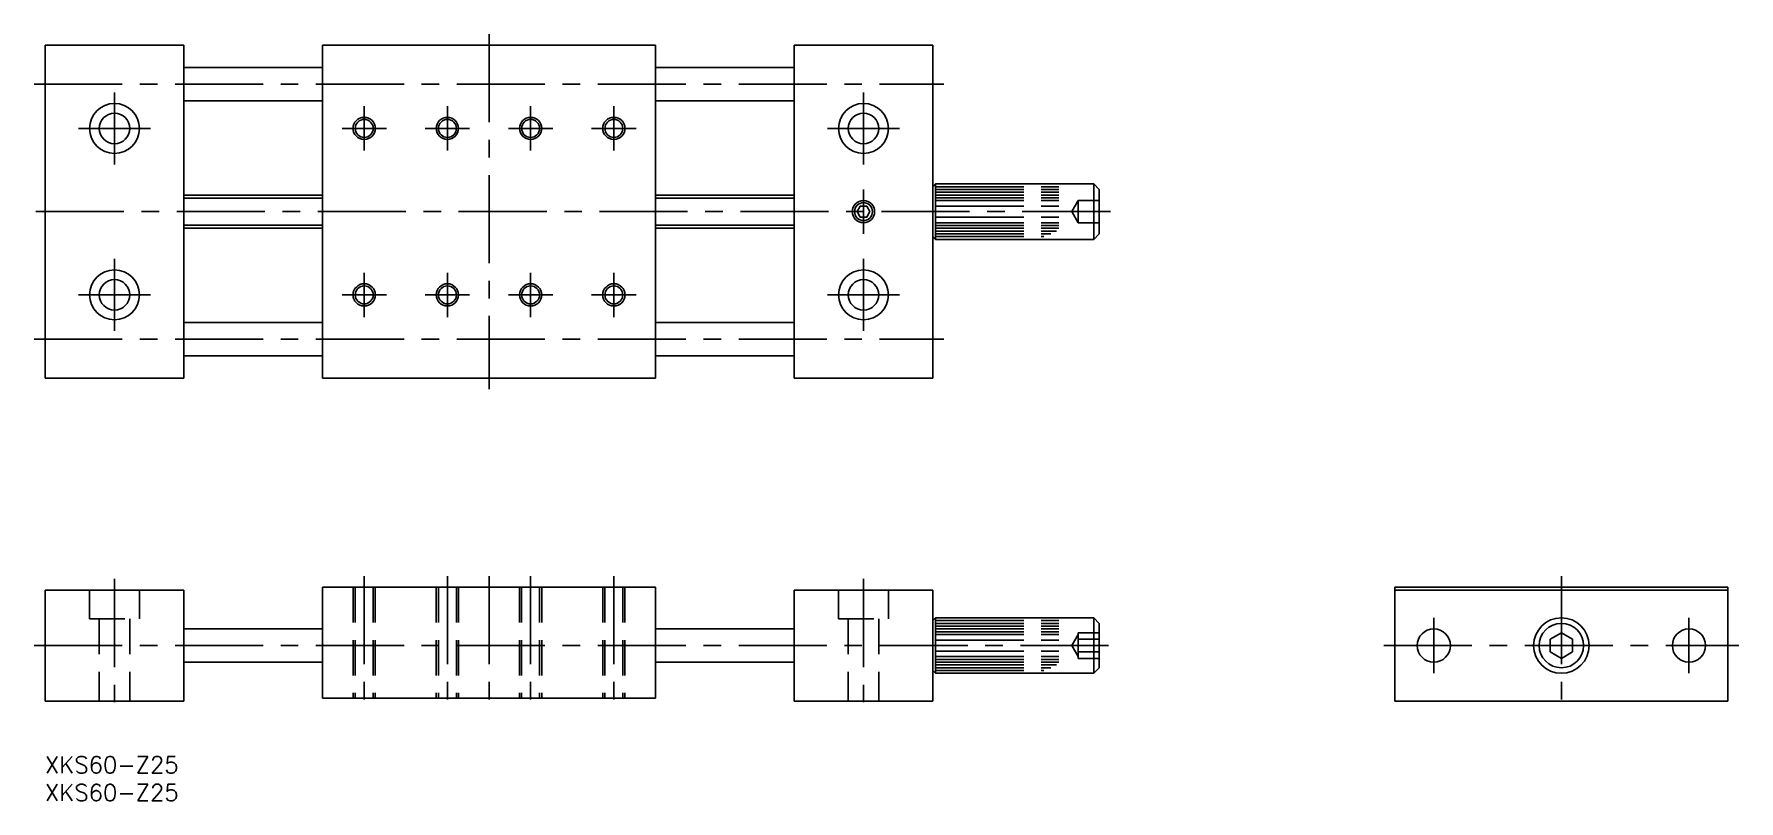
# Model space of a CAD drawing. Extents: x -2 to 305, y -8 to 130.
import ezdxf

# ---------------------------------------------------------------- set-up
doc = ezdxf.new("R2010")
doc.units = 0
doc.header["$LTSCALE"] = 0.5
for name, pattern in [('CENTER', [50.8, 31.75, -6.35, 6.35, -6.35]), ('DASHED', [19.05, 12.7, -6.35]), ('PHANTOM', [63.5, 31.75, -6.35, 6.35, -6.35, 6.35, -6.35])]:
    doc.linetypes.add(name, pattern=pattern)
for name, color, linetype in [('MSM_CENTER', 1, 'CENTER'), ('MSM_CONTINUOUS', 7, 'CONTINUOUS'), ('MSM_DASHED', 4, 'DASHED'), ('MSM_IMAGINARY', 6, 'PHANTOM'), ('MSM_NARROW', 5, 'CONTINUOUS'), ('MSM_PART_NUMBER', 7, 'CONTINUOUS')]:
    doc.layers.add(name, color=color, linetype=linetype)
doc.styles.get("Standard").update_dxf_attribs({"font": 'txt.shx', "height": 3, "bigfont": 'bigfont.shx'})

# ---------------------------------------------------------------- blocks, each defined once
blk = doc.blocks.new('*U3')
at = {"layer": 'MSM_PART_NUMBER'}
blk.add_text('XKS60-Z25', height=3, dxfattribs=at).set_placement((0, -3))
blk = doc.blocks.new('*U4')
at = {"layer": 'MSM_PART_NUMBER'}
blk.add_text('XKS60-Z25', height=3, dxfattribs=at).set_placement((0, -8))

msp = doc.modelspace()

# ---------------------------------------------------------------- linework, layer by layer
at = {"layer": 'MSM_CENTER'}
for p, q in [((80, 130.21), (80, 66.21)), ((-2, 121.21), (162, 121.21)), ((12.5, 119.71), (12.5, 106.71)), ((57.5, 117.21), (57.5, 109.21)), ((72.5, 117.21), (72.5, 109.21)), ((87.5, 117.21), (87.5, 109.21)), ((102.5, 117.21), (102.5, 109.21)), ((147.5, 119.71), (147.5, 106.71)), ((6, 113.21), (19, 113.21)), ((53.5, 113.21), (61.5, 113.21)), ((68.5, 113.21), (76.5, 113.21)), ((83.5, 113.21), (91.5, 113.21)), ((98.5, 113.21), (106.5, 113.21)), ((141, 113.21), (154, 113.21)), ((147.5, 102.21), (147.5, 94.21)), ((192, 98.21), (-2, 98.21)), ((12.5, 89.71), (12.5, 76.71)), ((147.5, 89.71), (147.5, 76.71)), ((57.5, 87.21), (57.5, 79.21)), ((72.5, 87.21), (72.5, 79.21)), ((87.5, 87.21), (87.5, 79.21)), ((102.5, 87.21), (102.5, 79.21)), ((6, 83.21), (19, 83.21)), ((53.5, 83.21), (61.5, 83.21)), ((68.5, 83.21), (76.5, 83.21)), ((83.5, 83.21), (91.5, 83.21)), ((98.5, 83.21), (106.5, 83.21)), ((141, 83.21), (154, 83.21)), ((-2, 75.21), (162, 75.21)), ((12.5, 32), (12.5, 8)), ((57.5, 32.5), (57.5, 8.5)), ((72.5, 32.5), (72.5, 8.5)), ((80, 32.5), (80, 8.5)), ((87.5, 32.5), (87.5, 8.5)), ((102.5, 32.5), (102.5, 8.5)), ((147.5, 32), (147.5, 8)), ((273.29, 32.5), (273.29, 8)), ((250.29, 25), (250.29, 15)), ((296.29, 25), (296.29, 15)), ((-2, 20), (192, 20)), ((241.29, 20), (305.29, 20))]:
    msp.add_line(p, q, dxfattribs=at)
at = {"layer": 'MSM_CONTINUOUS'}
for p, q in [((0, 128.21), (0, 68.21)), ((0, 128.21), (25, 128.21)), ((25, 128.21), (25, 68.21)), ((110, 128.21), (50, 128.21)), ((50, 128.21), (50, 68.21)), ((110, 68.21), (110, 128.21)), ((135, 128.21), (135, 68.21)), ((135, 128.21), (160, 128.21)), ((160, 128.21), (160, 68.21)), ((25, 124.21), (50, 124.21)), ((110, 124.21), (135, 124.21)), ((50, 118.21), (25, 118.21)), ((135, 118.21), (110, 118.21)), ((160.5, 103.21), (160, 102.71)), ((160.5, 103.21), (189, 103.21)), ((160.5, 103.21), (160.5, 93.21)), ((189, 103.21), (189, 93.21)), ((189, 103.21), (190, 102.21)), ((190, 102.21), (190, 94.21)), ((50, 101.21), (25, 101.21)), ((110, 101.21), (135, 101.21)), ((146.92, 99.21), (146.35, 98.21)), ((148.08, 99.21), (146.92, 99.21)), ((148.65, 98.21), (148.08, 99.21)), ((146.35, 98.21), (146.92, 97.21)), ((146.92, 97.21), (148.08, 97.21)), ((148.08, 97.21), (148.65, 98.21)), ((25, 95.21), (50, 95.21)), ((135, 95.21), (110, 95.21)), ((160.5, 93.21), (160, 93.71)), ((189, 93.21), (160.5, 93.21)), ((190, 94.21), (189, 93.21)), ((50, 78.21), (25, 78.21)), ((110, 78.21), (135, 78.21)), ((25, 72.21), (50, 72.21)), ((135, 72.21), (110, 72.21)), ((0, 68.21), (25, 68.21)), ((50, 68.21), (110, 68.21)), ((135, 68.21), (160, 68.21)), ((0, 30), (0, 10)), ((0, 30), (25, 30)), ((25, 30), (25, 10)), ((110, 30.5), (50, 30.5)), ((50, 30.5), (50, 10.5)), ((110, 30.5), (110, 10.5)), ((135, 10), (135, 30)), ((135, 30), (160, 30)), ((160, 30), (160, 10)), ((243.29, 30.5), (303.29, 30.5)), ((243.29, 30.5), (243.29, 10)), ((243.29, 30), (303.29, 30)), ((303.29, 30.5), (303.29, 10)), ((160.5, 25), (160, 24.5)), ((160.5, 25), (189, 25)), ((160.5, 25), (160.5, 15)), ((189, 25), (189, 15)), ((189, 25), (190, 24)), ((25, 23), (50, 23)), ((110, 23), (135, 23)), ((190, 24), (190, 16)), ((273.29, 22.31), (271.29, 21.15)), ((275.29, 21.15), (273.29, 22.31)), ((271.29, 21.15), (271.29, 18.85)), ((271.29, 18.85), (273.29, 17.69)), ((273.29, 17.69), (275.29, 18.85)), ((275.29, 18.85), (275.29, 21.15)), ((25, 17), (50, 17)), ((110, 17), (135, 17)), ((160.5, 15), (160, 15.5)), ((190, 16), (189, 15)), ((189, 15), (160.5, 15)), ((25, 10), (0, 10)), ((50, 10.5), (110, 10.5)), ((160, 10), (135, 10)), ((243.29, 10), (303.29, 10))]:
    msp.add_line(p, q, dxfattribs=at)
for centre, radius in [((12.5, 113.21), 4.5), ((147.5, 113.21), 4.5), ((12.5, 113.21), 2.75), ((57.5, 113.21), 1.62), ((72.5, 113.21), 1.62), ((87.5, 113.21), 1.62), ((102.5, 113.21), 1.62), ((147.5, 113.21), 2.75), ((147.5, 98.21), 1.62), ((12.5, 83.21), 4.5), ((147.5, 83.21), 4.5), ((12.5, 83.21), 2.75), ((57.5, 83.21), 1.62), ((72.5, 83.21), 1.62), ((87.5, 83.21), 1.62), ((102.5, 83.21), 1.62), ((147.5, 83.21), 2.75), ((273.29, 20), 5), ((250.29, 20), 3), ((273.29, 20), 4), ((296.29, 20), 3)]:
    msp.add_circle(centre, radius, dxfattribs=at)
at = {"layer": 'MSM_DASHED'}
for p, q in [((186.2, 100.21), (185.05, 98.21)), ((190, 100.21), (186.2, 100.21)), ((186.2, 96.21), (186.2, 100.21)), ((186.2, 96.21), (185.05, 98.21)), ((190, 98.21), (186.2, 98.21)), ((190, 96.21), (186.2, 96.21)), ((8, 30), (8, 24.8)), ((17, 24.8), (17, 30)), ((55.5, 30.5), (55.5, 10.5)), ((55.88, 30.5), (55.88, 10.5)), ((59.12, 30.5), (59.12, 10.5)), ((59.5, 30.5), (59.5, 10.5)), ((70.5, 30.5), (70.5, 10.5)), ((70.88, 30.5), (70.88, 10.5)), ((74.12, 30.5), (74.12, 10.5)), ((74.5, 30.5), (74.5, 10.5)), ((85.5, 30.5), (85.5, 10.5)), ((85.88, 30.5), (85.88, 10.5)), ((89.12, 30.5), (89.12, 10.5)), ((89.5, 30.5), (89.5, 10.5)), ((100.5, 30.5), (100.5, 10.5)), ((100.88, 30.5), (100.88, 10.5)), ((104.12, 30.5), (104.12, 10.5)), ((104.5, 30.5), (104.5, 10.5)), ((143, 30), (143, 24.8)), ((152, 24.8), (152, 30)), ((8, 24.8), (17, 24.8)), ((9.75, 24.8), (9.75, 10)), ((15.25, 24.8), (15.25, 10)), ((143, 24.8), (152, 24.8)), ((144.75, 24.8), (144.75, 10)), ((150.25, 24.8), (150.25, 10)), ((186.2, 22), (185.05, 20)), ((186.2, 22.31), (190, 22.31)), ((186.2, 22.31), (186.2, 17.69)), ((186.2, 18), (185.05, 20)), ((186.2, 21.15), (190, 21.15)), ((186.2, 18.85), (190, 18.85)), ((186.2, 17.69), (190, 17.69))]:
    msp.add_line(p, q, dxfattribs=at)
at = {"layer": 'MSM_IMAGINARY'}
for p, q in [((160.5, 102.71), (184.67, 102.71)), ((160.5, 102.21), (183.64, 102.21)), ((160.5, 101.71), (183.07, 101.71)), ((160.5, 101.21), (183.01, 101.21)), ((160.5, 100.71), (183.17, 100.71)), ((160.5, 100.21), (183.39, 100.21)), ((160.5, 99.21), (183.65, 99.21)), ((160.5, 97.21), (183.67, 97.21)), ((160.5, 96.21), (183.54, 96.21)), ((160.5, 95.71), (183.37, 95.71)), ((160.5, 95.21), (183.02, 95.21)), ((160.5, 94.71), (182.26, 94.71)), ((160.5, 94.21), (181.26, 94.21)), ((160.5, 93.71), (180.02, 93.71)), ((160.5, 24.5), (184.67, 24.5)), ((160.5, 24), (183.64, 24)), ((160.5, 23.5), (183.07, 23.5)), ((160.5, 23), (183.01, 23)), ((160.5, 22.5), (183.17, 22.5)), ((160.5, 22), (183.39, 22)), ((160.5, 21), (183.65, 21)), ((160.5, 19), (183.67, 19)), ((160.5, 18), (183.54, 18)), ((160.5, 17.5), (183.37, 17.5)), ((160.5, 17), (183.02, 17)), ((160.5, 16.5), (182.26, 16.5)), ((160.5, 16), (181.26, 16)), ((160.5, 15.5), (180.02, 15.5))]:
    msp.add_line(p, q, dxfattribs=at)
at = {"layer": 'MSM_NARROW'}
for p, q in [((25, 100.67), (50, 100.67)), ((110, 100.67), (135, 100.67)), ((50, 95.75), (25, 95.75)), ((135, 95.75), (110, 95.75))]:
    msp.add_line(p, q, dxfattribs=at)
for centre in [(57.5, 113.21), (72.5, 113.21), (87.5, 113.21), (102.5, 113.21), (147.5, 98.21), (57.5, 83.21), (72.5, 83.21), (87.5, 83.21), (102.5, 83.21)]:
    msp.add_circle(centre, 2, dxfattribs=at)

# ---------------------------------------------------------------- block references
at = {"layer": 'MSM_CONTINUOUS'}
for name in ['*U3', '*U4']:
    msp.add_blockref(name, (0, 0), dxfattribs=at)

doc.saveas('drawing.dxf')
